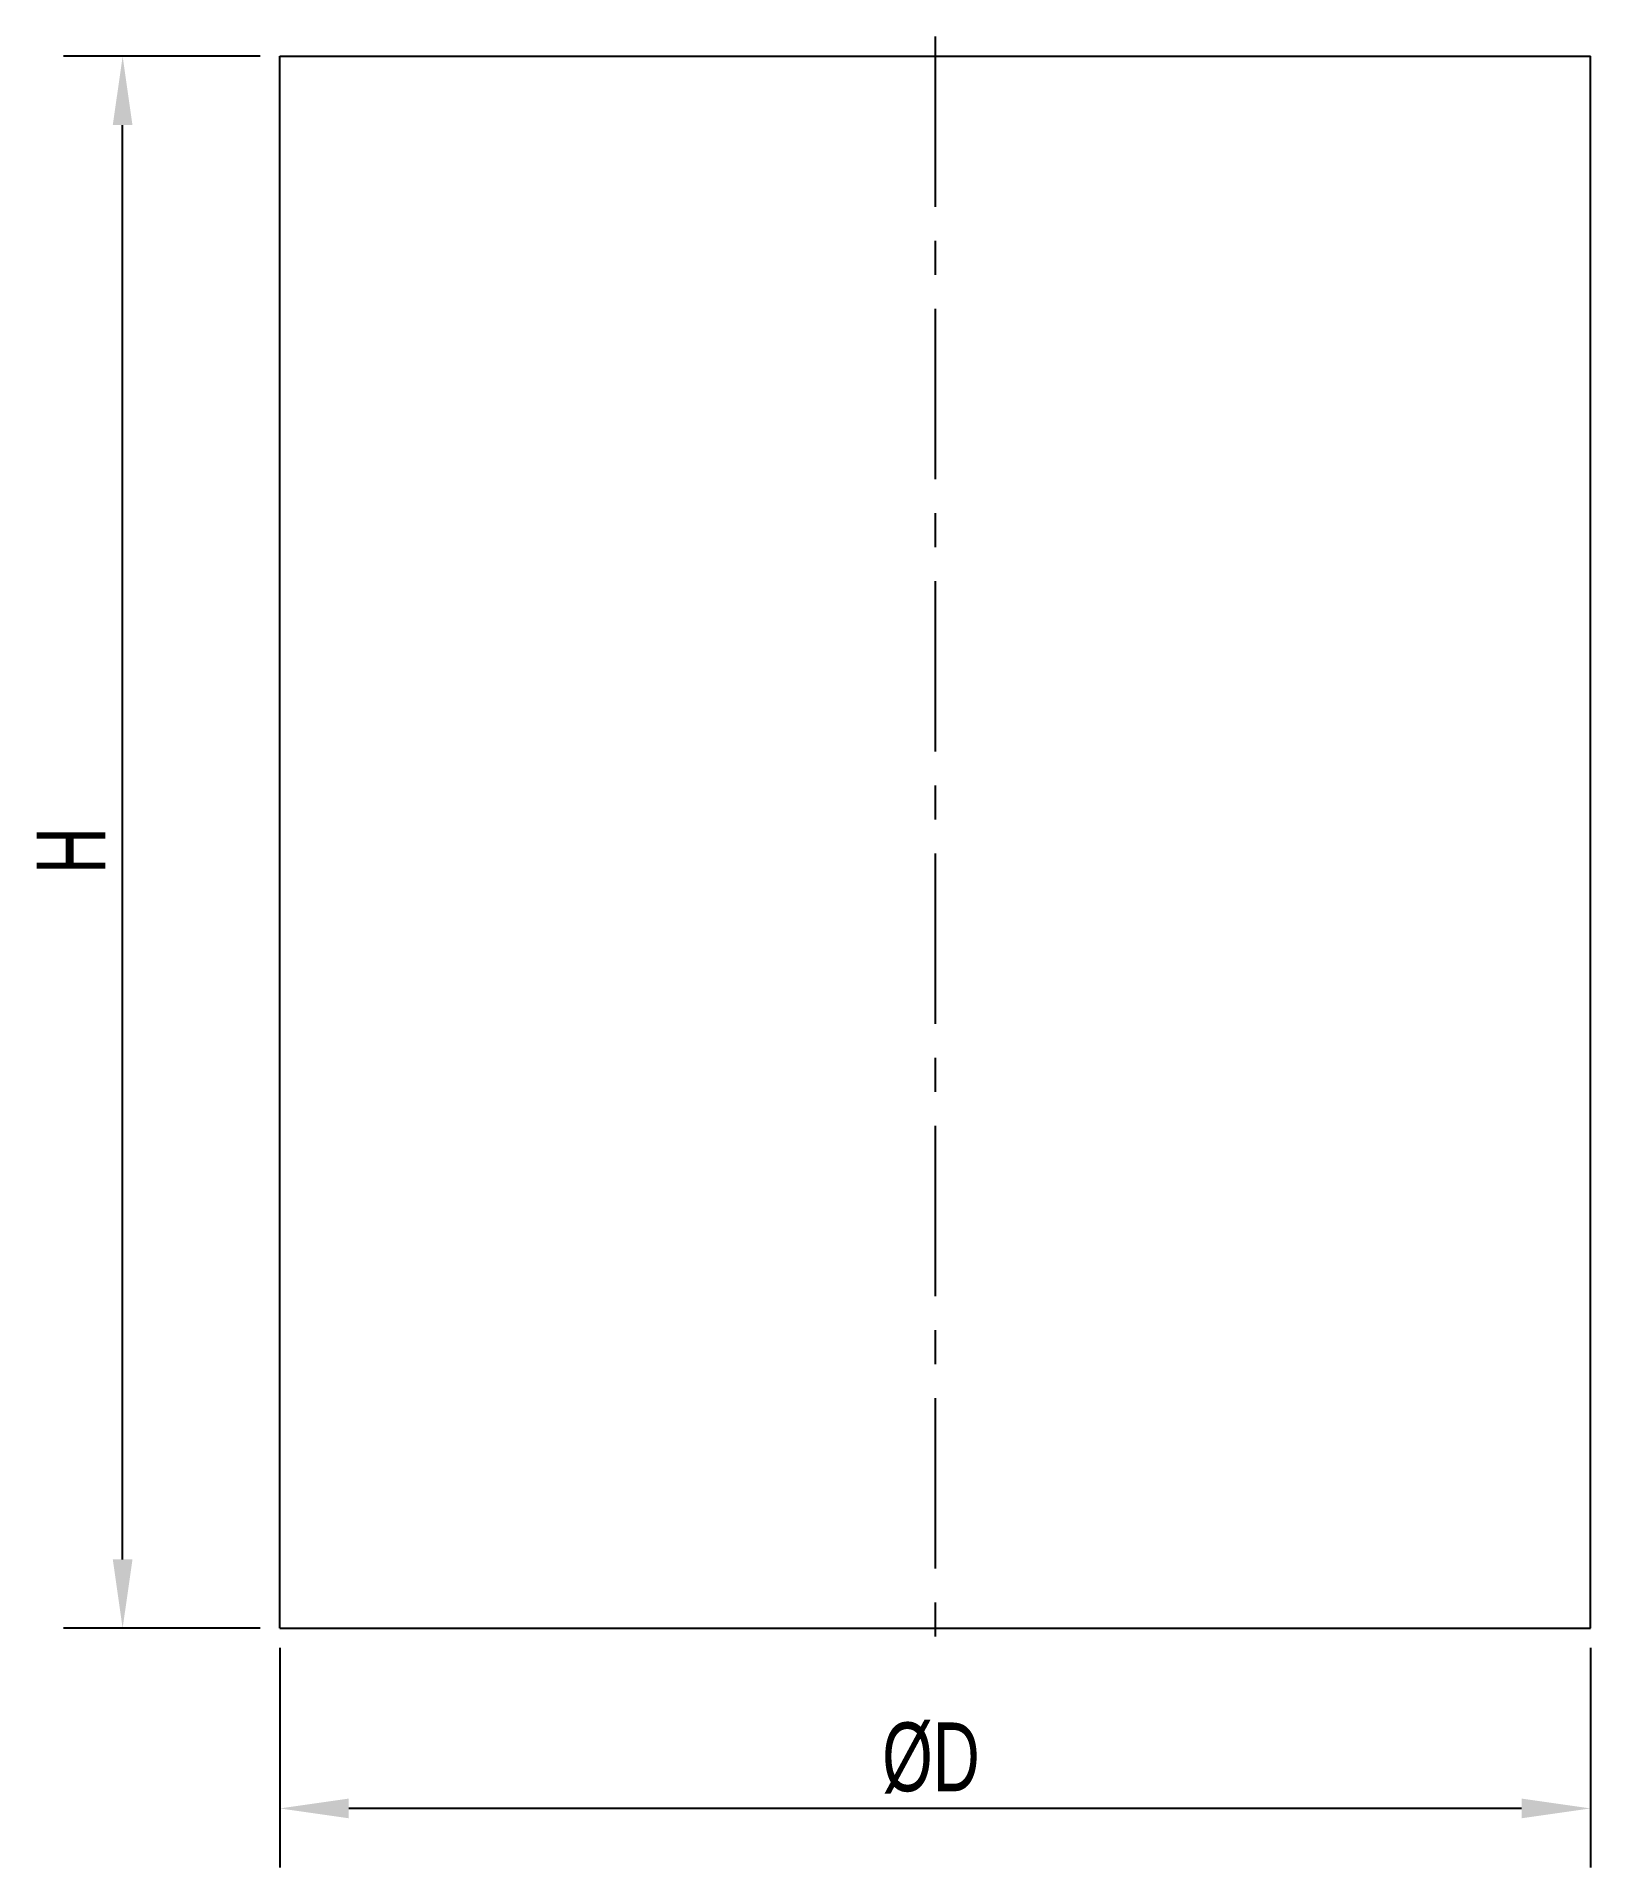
# Model space of a CAD drawing. Header units: millimetres. Extents: x 107.8 to 186.8, y 148.6 to 241.8.
import ezdxf

# ---------------------------------------------------------------- set-up
doc = ezdxf.new("R2010")
doc.units = ezdxf.units.MM
doc.header["$LTSCALE"] = 23.1
doc.header["$PDMODE"] = 3
doc.header["$PDSIZE"] = 1
doc.linetypes.add('CENTER', pattern=[0.6, 0.375, -0.075, 0.075, -0.075])
doc.layers.get('0').update_dxf_attribs({"linetype": 'CONTINUOUS'})
doc.layers.get('Defpoints').update_dxf_attribs({"linetype": 'CONTINUOUS'})
doc.layers.add('02___PRT_ALL_AXES', color=7, linetype='CONTINUOUS')
doc.layers.add('_NOTE', color=5, linetype='CONTINUOUS')
doc.styles.get("Standard").update_dxf_attribs({"font": 'txt', "width": 0.707})
doc.dimstyles.new('DIMSTYLE_1', dxfattribs={"dimtxt": 3.5, "dimasz": 3.5, "dimexe": 3, "dimexo": 1, "dimgap": 0.875, "dimtad": 1, "dimlfac": 1.5, "dimdsep": 46, "dimtxsty": 'Standard', "dimblk": '_FILLED', "dimblk1": '_FILLED', "dimblk2": '_FILLED', "dimcen": 0.09, "dimclrt": 5, "dimazin": 2, "dimtp": 0.3, "dimtm": 0.3, "dimtfac": 1, "dimtofl": 0, "dimtmove": 0, "dimatfit": 3, "dimldrblk": '_FILLED', "dimfxl": 1, "dimtolj": 1, "dimarcsym": 0})

# ---------------------------------------------------------------- blocks, each defined once
blk = doc.blocks.new('_FILLED')
at = {"color": 0, "linetype": 'ByBlock'}
blk.add_solid([(0, 0), (-1, 0.143), (-1, -0.143)], dxfattribs=at)
blk = doc.blocks.new('*D1')
at = {"layer": '_NOTE', "color": 0, "linetype": 'Continuous', "lineweight": -2, "transparency": 16777216}
for p, q in [((119.169, 240.773), (109.169, 240.773)), ((112.169, 164.273), (112.169, 237.273)), ((119.169, 160.773), (109.169, 160.773))]:
    blk.add_line(p, q, dxfattribs=at)
at = {"layer": 'Defpoints', "color": 0, "linetype": 'Continuous', "transparency": 16777216}
for p in [(112.169, 240.773), (120.169, 240.773), (120.169, 160.773)]:
    blk.add_point(p, dxfattribs=at)
at = {"layer": '_NOTE', "color": 0, "linetype": 'Continuous', "lineweight": -2, "transparency": 16777216, "xscale": 3.5, "yscale": 3.5, "zscale": 3.5}
for p, rotation in [((112.169, 240.773), 90), ((112.169, 160.773), 270)]:
    blk.add_blockref('_FILLED', p, dxfattribs=dict(at, rotation=rotation))
at = {"layer": '_NOTE', "color": 5, "linetype": 'Continuous', "transparency": 16777216, "insert": (107.794, 200.346), "char_height": 3.5, "attachment_point": 2, "rotation": 90}
blk.add_mtext('\\A1;{\\C40;H}', dxfattribs=at)
blk = doc.blocks.new('*D11')
at = {"layer": '_NOTE', "color": 0, "linetype": 'Continuous', "lineweight": -2, "transparency": 16777216}
for p, q in [((120.169, 159.773), (120.169, 148.6)), ((186.835, 159.773), (186.835, 148.6)), ((183.335, 151.6), (123.669, 151.6))]:
    blk.add_line(p, q, dxfattribs=at)
at = {"layer": 'Defpoints', "color": 0, "linetype": 'Continuous', "transparency": 16777216}
for p in [(120.169, 160.773), (186.835, 160.773), (120.169, 151.6)]:
    blk.add_point(p, dxfattribs=at)
at = {"layer": '_NOTE', "color": 0, "linetype": 'Continuous', "lineweight": -2, "transparency": 16777216, "xscale": 3.5, "yscale": 3.5, "zscale": 3.5, "rotation": 180}
blk.add_blockref('_FILLED', (120.169, 151.6), dxfattribs=at)
at = {"layer": '_NOTE', "color": 0, "linetype": 'Continuous', "lineweight": -2, "transparency": 16777216, "xscale": 3.5, "yscale": 3.5, "zscale": 3.5}
blk.add_blockref('_FILLED', (186.835, 151.6), dxfattribs=at)
at = {"layer": '_NOTE', "color": 5, "linetype": 'Continuous', "transparency": 16777216, "insert": (153.29, 155.975), "char_height": 3.5, "attachment_point": 2}
blk.add_mtext('\\A1;{\\C40;%%CD}', dxfattribs=at)

msp = doc.modelspace()

# ---------------------------------------------------------------- linework, layer by layer
at = {"layer": '02___PRT_ALL_AXES', "color": 1, "linetype": 'CENTER'}
msp.add_line((153.502, 241.7731), (153.502, 159.7731), dxfattribs=at)
at = {"layer": '02___PRT_ALL_AXES', "color": 7, "linetype": 'Continuous'}
for p, q in [((120.1687, 160.7731), (120.1687, 240.7731)), ((120.1687, 240.7731), (186.8354, 240.7731)), ((186.8354, 160.7731), (186.8354, 240.7731)), ((120.1687, 160.7731), (186.8354, 160.7731))]:
    msp.add_line(p, q, dxfattribs=at)

# ---------------------------------------------------------------- dimensions: what is measured, and where the dimension line sits
at = {"layer": '_NOTE', "color": 2, "linetype": 'Continuous'}
for base, p1, p2, angle, text, picture, middle in [((112.1687, 240.7731), (120.1687, 160.7731), (120.1687, 240.7731), 90, '{\\C40;H}', '*D1', (112.1687, 200.3456)), ((120.1687, 151.5995), (186.8354, 160.7731), (120.1687, 160.7731), 180, '{\\C40;%%CD}', '*D11', (153.2898, 151.5995))]:
    dim = msp.add_linear_dim(base=base, p1=p1, p2=p2, angle=angle, text=text, dimstyle='DIMSTYLE_1', dxfattribs=at)
    dim.commit()
    dim.dimension.update_dxf_attribs({"geometry": picture, "text_midpoint": middle, "dimtype": 160})

doc.saveas('drawing.dxf')
